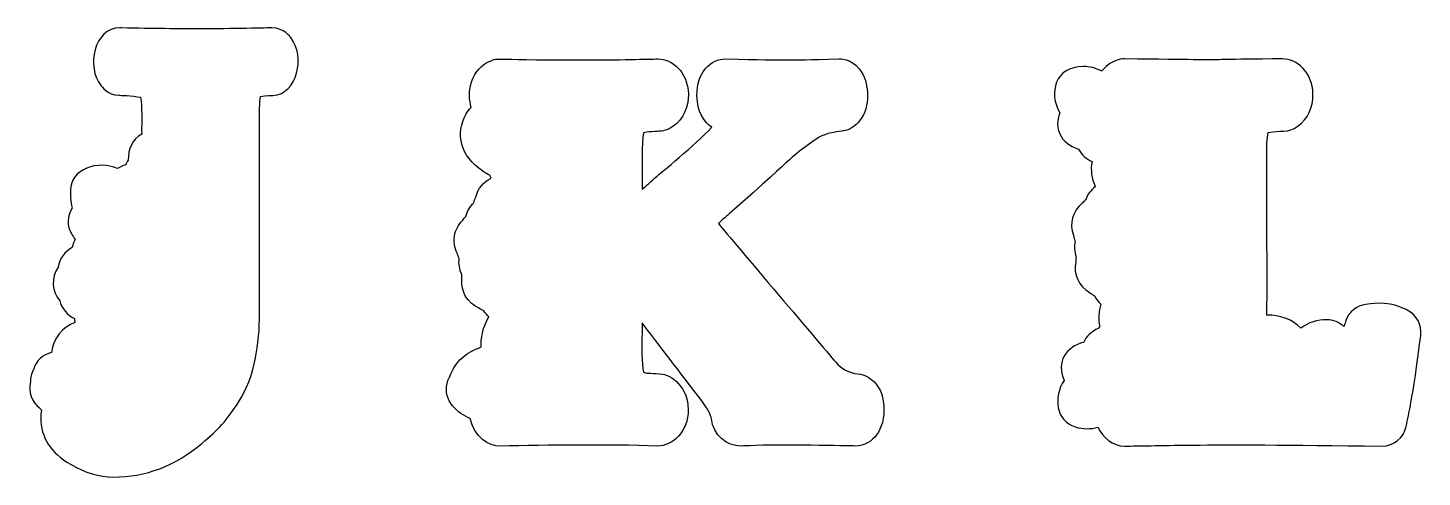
# Model space of a CAD drawing. Header units: millimetres. Extents: x -471 to 1551, y -2688 to 316.
# Drawn here: x 1091.7 to 1543.2, y 170.9 to 316.4 of the extents above; entities that cross this region are included whole.
import ezdxf

# ---------------------------------------------------------------- set-up
doc = ezdxf.new("R2010")
doc.units = ezdxf.units.MM
doc.header["$MEASUREMENT"] = 0
doc.layers.add('Layer 1', color=7, linetype='Continuous')

msp = doc.modelspace()

# ---------------------------------------------------------------- linework, layer by layer
at = {"layer": 'Layer 1', "color": 250}
for points, knots in [([(1171.0544, 294.5812), (1170.8517, 294.5627), (1168.7692, 294.5259), (1167.0368, 294.1942), (1167.0368, 294.1942), (1166.4102, 290.2871), (1166.8709, 287.0987), (1166.7235, 224.0143), (1166.7235, 224.0143), (1166.7235, 214.1729), (1165.2491, 203.41), (1159.923, 195.2273), (1159.923, 195.2273), (1156.0712, 189.3114), (1153.3989, 186.2521), (1147.999, 181.8105), (1147.999, 181.8105), (1139.503, 174.5677), (1129.8275, 170.9002), (1119.2673, 170.9002), (1119.2673, 170.9002), (1114.9548, 170.9002), (1110.2921, 172.3193), (1105.4451, 175.0837), (1105.4451, 175.0837), (1099.1053, 178.7328), (1095.8801, 183.7825), (1095.8801, 190.1223), (1095.8801, 190.1223), (1095.8801, 190.9516), (1095.9538, 191.781), (1096.1013, 192.6103), (1096.1013, 192.6103), (1095.8801, 192.8314), (1095.6774, 193.071), (1095.4931, 193.329), (1095.4931, 193.329), (1092.8761, 195.2457), (1091.6966, 198.5815), (1092.5628, 201.7514), (1092.5628, 201.7514), (1092.5075, 203.1336), (1092.8208, 204.479), (1093.4659, 205.6953), (1093.4659, 205.6953), (1094.2583, 208.5335), (1096.5621, 210.6529), (1099.3449, 211.2611), (1099.3449, 211.2611), (1099.8609, 216.0159), (1102.9756, 219.4623), (1106.901, 220.955), (1106.901, 220.955), (1106.8273, 221.3974), (1106.7904, 221.8581), (1106.7536, 222.3004), (1106.7536, 222.3004), (1104.4499, 223.4062), (1102.6991, 225.4888), (1101.9987, 228.032), (1101.9987, 228.032), (1099.437, 231.0913), (1099.2342, 235.5328), (1101.4827, 238.9239), (1101.4827, 238.9239), (1101.9803, 241.6699), (1103.6758, 243.9736), (1106.0348, 245.2821), (1106.0348, 245.2821), (1106.2744, 246.2589), (1106.4771, 246.996), (1106.9747, 247.8807), (1106.9747, 247.8807), (1106.5877, 248.452), (1106.256, 248.9864), (1105.8874, 249.5762), (1105.8874, 249.5762), (1104.2656, 252.1748), (1104.3578, 255.5474), (1106.0717, 258.0354), (1106.0717, 258.0354), (1105.4267, 260.2838), (1105.4451, 262.4217), (1105.4636, 263.7486), (1105.4636, 263.7486), (1105.5189, 270.8256), (1114.4941, 273.6821), (1120.7048, 270.8624), (1120.7048, 270.8624), (1121.5894, 271.3784), (1122.4556, 271.7655), (1123.3402, 272.0235), (1123.3402, 272.0235), (1123.5614, 272.5764), (1123.8378, 273.1293), (1124.188, 273.6269), (1124.188, 273.6269), (1124.188, 277.1285), (1125.4412, 280.3537), (1128.5558, 282.0308), (1128.5558, 282.0308), (1128.4821, 286.6013), (1128.7585, 290.8585), (1128.2056, 293.9547), (1128.2056, 293.9547), (1125.4596, 294.526), (1121.4051, 294.5813), (1121.2208, 294.5997), (1121.2208, 294.5997), (1117.4059, 294.7103), (1115.4892, 297.6222), (1115.3971, 297.6959), (1115.3971, 297.6959), (1110.5132, 303.8145), (1113.1671, 316.4388), (1121.4604, 316.4388), (1121.4604, 316.4388), (1121.4789, 316.4388), (1122.0317, 316.4203), (1122.0317, 316.4203), (1122.0317, 316.4203), (1132.2049, 316.2176), (1140.7746, 316.1254), (1147.5014, 316.1254), (1147.5014, 316.1254), (1157.1769, 316.1254), (1170.0224, 316.4388), (1170.7412, 316.4388), (1170.7412, 316.4388), (1174.722, 316.4388), (1176.7308, 313.3794), (1176.8045, 313.3057), (1176.8045, 313.3057), (1181.6882, 307.1133), (1178.9975, 294.9129), (1171.0544, 294.5812)], [0, 0, 0, 0, 0.02857143, 0.02857143, 0.02857143, 0.02857143, 0.05714286, 0.05714286, 0.05714286, 0.05714286, 0.08571429, 0.08571429, 0.08571429, 0.08571429, 0.11428571, 0.11428571, 0.11428571, 0.11428571, 0.14285714, 0.14285714, 0.14285714, 0.14285714, 0.17142857, 0.17142857, 0.17142857, 0.17142857, 0.2, 0.2, 0.2, 0.2, 0.22857143, 0.22857143, 0.22857143, 0.22857143, 0.25714286, 0.25714286, 0.25714286, 0.25714286, 0.28571429, 0.28571429, 0.28571429, 0.28571429, 0.31428571, 0.31428571, 0.31428571, 0.31428571, 0.34285714, 0.34285714, 0.34285714, 0.34285714, 0.37142857, 0.37142857, 0.37142857, 0.37142857, 0.4, 0.4, 0.4, 0.4, 0.42857143, 0.42857143, 0.42857143, 0.42857143, 0.45714286, 0.45714286, 0.45714286, 0.45714286, 0.48571429, 0.48571429, 0.48571429, 0.48571429, 0.51428571, 0.51428571, 0.51428571, 0.51428571, 0.54285714, 0.54285714, 0.54285714, 0.54285714, 0.57142857, 0.57142857, 0.57142857, 0.57142857, 0.6, 0.6, 0.6, 0.6, 0.62857143, 0.62857143, 0.62857143, 0.62857143, 0.65714286, 0.65714286, 0.65714286, 0.65714286, 0.68571429, 0.68571429, 0.68571429, 0.68571429, 0.71428571, 0.71428571, 0.71428571, 0.71428571, 0.74285714, 0.74285714, 0.74285714, 0.74285714, 0.77142857, 0.77142857, 0.77142857, 0.77142857, 0.8, 0.8, 0.8, 0.8, 0.82857143, 0.82857143, 0.82857143, 0.82857143, 0.85714286, 0.85714286, 0.85714286, 0.85714286, 0.88571429, 0.88571429, 0.88571429, 0.88571429, 0.91428571, 0.91428571, 0.91428571, 0.91428571, 0.94285714, 0.94285714, 0.94285714, 0.94285714, 1, 1, 1, 1]), ([(1365.6253, 201.8762), (1364.3536, 203.2031), (1362.7134, 204.0878), (1360.5387, 204.3274), (1360.5387, 204.3274), (1357.6268, 204.6591), (1355.0651, 206.0045), (1353.3143, 208.1423), (1353.3143, 208.1423), (1348.3198, 214.0767), (1317.3213, 250.512), (1315.3124, 253.1105), (1315.3124, 253.1105), (1316.2707, 253.9583), (1317.4503, 255.0088), (1318.8693, 256.2436), (1318.8693, 256.2436), (1343.2333, 277.5666), (1337.1884, 273.5305), (1346.3479, 279.9256), (1346.3479, 279.9256), (1348.6885, 281.5659), (1350.2365, 282.3399), (1355.2678, 283.0218), (1355.2678, 283.0218), (1355.2678, 283.0218), (1355.6548, 283.0771), (1355.6548, 283.0771), (1355.6548, 283.0771), (1357.8111, 283.372), (1359.7646, 284.533), (1361.0362, 286.2839), (1361.0362, 286.2839), (1361.0362, 286.2839), (1361.2758, 286.5972), (1361.2758, 286.5972), (1361.2758, 286.5972), (1362.8608, 288.7719), (1363.6164, 291.4258), (1363.6164, 294.6878), (1363.6164, 294.6878), (1363.6164, 298.171), (1362.7133, 300.9723), (1360.8704, 303.2207), (1360.8704, 303.2207), (1358.2718, 306.667), (1354.42, 306.3537), (1354.3647, 306.3722), (1354.3647, 306.3722), (1334.3686, 305.9667), (1340.8374, 305.9299), (1317.5608, 306.3722), (1317.5608, 306.3722), (1313.1377, 306.3722), (1308.2354, 302.2624), (1308.4013, 294.4666), (1308.4013, 294.4666), (1308.4381, 292.2551), (1308.7883, 288.9931), (1311.1658, 286.0996), (1311.1658, 286.0996), (1311.7187, 285.3624), (1312.419, 284.7358), (1313.193, 284.2382), (1313.193, 284.2382), (1307.9221, 278.5803), (1296.3667, 269.2365), (1295.132, 268.1307), (1295.132, 268.1307), (1293.5286, 266.6932), (1292.0358, 265.3662), (1290.6535, 264.1684), (1290.6535, 264.1684), (1290.6167, 270.545), (1290.4509, 279.3912), (1291.0959, 282.4874), (1291.0959, 282.4874), (1291.7409, 282.7639), (1295.9797, 282.9297), (1296.3483, 282.9482), (1296.3483, 282.9482), (1297.9332, 283.0403), (1299.4445, 283.6116), (1300.6977, 284.57), (1300.6977, 284.57), (1303.9413, 286.9105), (1305.6921, 290.5965), (1305.6, 294.9458), (1305.6, 294.9458), (1305.4525, 302.1518), (1300.3107, 306.3722), (1295.7401, 306.3722), (1295.7401, 306.3722), (1295.7401, 306.3722), (1295.6295, 306.3722), (1295.6295, 306.3722), (1295.6295, 306.3722), (1293.2336, 306.3353), (1283.079, 306.0404), (1270.3625, 306.0404), (1270.3625, 306.0404), (1239.2349, 306.0404), (1245.0033, 307.1462), (1240.3591, 305.1926), (1240.3591, 305.1926), (1234.8488, 302.0595), (1233.9089, 295.3696), (1235.2911, 290.6885), (1235.2911, 290.6885), (1234.6276, 290.0803), (1234.0747, 289.3615), (1233.6324, 288.5691), (1233.6324, 288.5691), (1230.1124, 282.0819), (1231.642, 274.968), (1239.0138, 270.0105), (1239.0138, 270.0105), (1239.8063, 269.476), (1240.5988, 269.0337), (1241.3912, 268.6467), (1241.3912, 268.6467), (1241.5018, 268.3334), (1241.6124, 268.0385), (1241.6861, 267.7436), (1241.6861, 267.7436), (1239.2534, 266.5825), (1237.4104, 264.3895), (1236.7654, 261.5881), (1236.7654, 261.5881), (1236.4889, 260.9984), (1236.2677, 260.3902), (1236.1203, 259.7636), (1236.1203, 259.7636), (1234.8303, 258.5841), (1233.9273, 257.0544), (1233.5218, 255.3405), (1233.5218, 255.3405), (1233.1716, 254.9719), (1232.8399, 254.548), (1232.545, 254.1057), (1232.545, 254.1057), (1231.1444, 252.7603), (1230.2045, 251.0095), (1229.8727, 249.1113), (1229.8727, 249.1113), (1229.5409, 247.213), (1229.8542, 245.2226), (1230.7389, 243.4902), (1230.7389, 243.4902), (1230.9047, 242.8636), (1231.1259, 242.2555), (1231.4023, 241.6842), (1231.4023, 241.6842), (1231.1627, 239.9518), (1231.4392, 238.1825), (1232.2316, 236.616), (1232.2316, 236.616), (1232.1948, 236.0816), (1232.2132, 235.5471), (1232.2685, 235.0126), (1232.2685, 235.0126), (1231.8262, 230.9582), (1234.1114, 227.2907), (1237.6868, 225.7426), (1237.6868, 225.7426), (1238.2213, 225.3556), (1238.7741, 225.0238), (1239.3824, 224.7658), (1239.3824, 224.7658), (1239.8247, 224.0655), (1240.3776, 223.4204), (1240.9858, 222.8676), (1240.9858, 222.8676), (1239.0691, 219.7898), (1238.2582, 215.3483), (1238.5346, 213.0814), (1238.5346, 213.0814), (1233.4112, 211.1463), (1230.5545, 208.8979), (1228.1956, 203.3137), (1228.1956, 203.3137), (1228.085, 203.0741), (1228.0666, 203.0004), (1228.0481, 202.9636), (1228.0481, 202.9636), (1227.8823, 202.595), (1227.6243, 202.0053), (1227.44, 201.1943), (1227.44, 201.1943), (1226.8871, 198.6695), (1227.5506, 195.9788), (1229.2277, 194.0068), (1229.2277, 194.0068), (1230.8311, 192.1269), (1232.803, 190.7263), (1234.9593, 189.9154), (1234.9593, 189.9154), (1236.1019, 183.9257), (1241.1148, 180.7558), (1244.5796, 180.977), (1244.5796, 180.977), (1244.5796, 180.977), (1244.5796, 180.977), (1244.5796, 180.977), (1244.5796, 180.977), (1260.6502, 181.2718), (1279.0429, 181.5115), (1295.7586, 180.977), (1295.7586, 180.977), (1300.2923, 180.977), (1305.6921, 185.4554), (1305.5447, 192.8825), (1305.5447, 192.8825), (1305.3973, 199.9226), (1300.5318, 204.1246), (1296.2747, 204.3826), (1296.2747, 204.3826), (1293.1048, 204.5669), (1291.7962, 204.5669), (1291.0406, 204.8618), (1291.0406, 204.8618), (1290.4325, 207.5893), (1290.5799, 212.8418), (1290.6168, 220.9139), (1290.6168, 220.9139), (1295.5928, 214.3714), (1300.7162, 207.5893), (1308.899, 197.0292), (1308.899, 197.0292), (1311.9767, 193.0852), (1312.9535, 190.671), (1313.0456, 189.9337), (1313.0456, 189.9337), (1313.7091, 184.3496), (1317.9295, 180.9769), (1322.758, 180.9769), (1322.758, 180.9769), (1323.8269, 180.9769), (1324.5641, 181.0138), (1325.4855, 181.0691), (1325.4855, 181.0691), (1335.5112, 181.5851), (1357.2029, 180.9769), (1359.7646, 180.9769), (1359.7646, 180.9769), (1364.0587, 180.9769), (1368.9241, 184.6997), (1368.9241, 192.6982), (1368.9241, 192.6982), (1368.961, 196.7159), (1367.8921, 199.6462), (1365.6253, 201.8762)], [0, 0, 0, 0, 0.015625, 0.015625, 0.015625, 0.015625, 0.03125, 0.03125, 0.03125, 0.03125, 0.046875, 0.046875, 0.046875, 0.046875, 0.0625, 0.0625, 0.0625, 0.0625, 0.078125, 0.078125, 0.078125, 0.078125, 0.09375, 0.09375, 0.09375, 0.09375, 0.109375, 0.109375, 0.109375, 0.109375, 0.125, 0.125, 0.125, 0.125, 0.140625, 0.140625, 0.140625, 0.140625, 0.15625, 0.15625, 0.15625, 0.15625, 0.171875, 0.171875, 0.171875, 0.171875, 0.1875, 0.1875, 0.1875, 0.1875, 0.203125, 0.203125, 0.203125, 0.203125, 0.21875, 0.21875, 0.21875, 0.21875, 0.234375, 0.234375, 0.234375, 0.234375, 0.25, 0.25, 0.25, 0.25, 0.265625, 0.265625, 0.265625, 0.265625, 0.28125, 0.28125, 0.28125, 0.28125, 0.296875, 0.296875, 0.296875, 0.296875, 0.3125, 0.3125, 0.3125, 0.3125, 0.328125, 0.328125, 0.328125, 0.328125, 0.34375, 0.34375, 0.34375, 0.34375, 0.359375, 0.359375, 0.359375, 0.359375, 0.375, 0.375, 0.375, 0.375, 0.390625, 0.390625, 0.390625, 0.390625, 0.40625, 0.40625, 0.40625, 0.40625, 0.421875, 0.421875, 0.421875, 0.421875, 0.4375, 0.4375, 0.4375, 0.4375, 0.453125, 0.453125, 0.453125, 0.453125, 0.46875, 0.46875, 0.46875, 0.46875, 0.484375, 0.484375, 0.484375, 0.484375, 0.5, 0.5, 0.5, 0.5, 0.515625, 0.515625, 0.515625, 0.515625, 0.53125, 0.53125, 0.53125, 0.53125, 0.546875, 0.546875, 0.546875, 0.546875, 0.5625, 0.5625, 0.5625, 0.5625, 0.578125, 0.578125, 0.578125, 0.578125, 0.59375, 0.59375, 0.59375, 0.59375, 0.609375, 0.609375, 0.609375, 0.609375, 0.625, 0.625, 0.625, 0.625, 0.640625, 0.640625, 0.640625, 0.640625, 0.65625, 0.65625, 0.65625, 0.65625, 0.671875, 0.671875, 0.671875, 0.671875, 0.6875, 0.6875, 0.6875, 0.6875, 0.703125, 0.703125, 0.703125, 0.703125, 0.71875, 0.71875, 0.71875, 0.71875, 0.734375, 0.734375, 0.734375, 0.734375, 0.75, 0.75, 0.75, 0.75, 0.765625, 0.765625, 0.765625, 0.765625, 0.78125, 0.78125, 0.78125, 0.78125, 0.796875, 0.796875, 0.796875, 0.796875, 0.8125, 0.8125, 0.8125, 0.8125, 0.828125, 0.828125, 0.828125, 0.828125, 0.84375, 0.84375, 0.84375, 0.84375, 0.859375, 0.859375, 0.859375, 0.859375, 0.875, 0.875, 0.875, 0.875, 0.890625, 0.890625, 0.890625, 0.890625, 0.90625, 0.90625, 0.90625, 0.90625, 0.921875, 0.921875, 0.921875, 0.921875, 0.9375, 0.9375, 0.9375, 0.9375, 0.953125, 0.953125, 0.953125, 0.953125, 0.96875, 0.96875, 0.96875, 0.96875, 1, 1, 1, 1]), ([(1542.8017, 216.8084), (1540.2768, 196.1304), (1538.4523, 189.4221), (1538.0838, 187.2842), (1538.0838, 187.2842), (1537.3097, 183.6167), (1534.0477, 180.9444), (1530.288, 180.9444), (1530.288, 180.9444), (1467.738, 181.8106), (1457.3621, 180.9629), (1446.8019, 180.9629), (1446.8019, 180.9629), (1443.0791, 180.9629), (1439.7618, 183.7826), (1438.2322, 187.063), (1438.2322, 187.063), (1435.9285, 186.418), (1433.4036, 186.3996), (1430.9156, 187.1552), (1430.9156, 187.1552), (1424.5389, 189.0719), (1423.8202, 196.7755), (1427.2665, 202.2491), (1427.2665, 202.2491), (1424.6863, 208.3861), (1427.9115, 212.9935), (1433.6431, 214.6706), (1433.6431, 214.6706), (1434.4356, 216.4214), (1435.8547, 217.9695), (1438.5823, 219.1858), (1438.5823, 219.1858), (1438.6559, 219.3517), (1438.7481, 219.5176), (1438.8403, 219.6835), (1438.8403, 219.6835), (1438.3058, 222.0977), (1438.4348, 224.6042), (1439.2273, 226.9263), (1439.2273, 226.9263), (1438.3795, 227.6819), (1437.6792, 228.585), (1437.1632, 229.617), (1437.1632, 229.617), (1436.5919, 229.9303), (1436.0574, 230.3173), (1435.5598, 230.7596), (1435.5598, 230.7596), (1432.0581, 232.6763), (1430.2336, 236.6571), (1431.0814, 240.5826), (1431.0814, 240.5826), (1431.0814, 241.1171), (1431.1182, 241.6515), (1431.192, 242.1675), (1431.192, 242.1675), (1430.5838, 243.7893), (1430.4732, 245.5955), (1430.8602, 247.2909), (1430.8602, 247.2909), (1430.6206, 247.9176), (1430.4547, 248.581), (1430.3442, 249.2445), (1430.3442, 249.2445), (1428.8883, 252.9673), (1430.0494, 257.1324), (1433.1639, 259.6019), (1433.1639, 259.6019), (1433.4957, 260.0258), (1433.8827, 260.4129), (1434.2882, 260.763), (1434.2882, 260.763), (1434.8595, 262.4217), (1435.9284, 263.8592), (1437.3475, 264.9097), (1437.3475, 264.9097), (1437.3659, 264.965), (1437.3843, 265.0203), (1437.4028, 265.0755), (1437.4028, 265.0755), (1436.168, 267.6004), (1435.7994, 270.4201), (1436.3523, 273.1661), (1436.3523, 273.1661), (1434.4356, 274.0692), (1432.9244, 275.2855), (1431.9845, 277.1653), (1431.9845, 277.1653), (1426.0318, 279.082), (1423.9676, 283.8553), (1425.9212, 288.9234), (1425.9212, 288.9234), (1422.1431, 295.3922), (1424.3178, 303.9067), (1433.5326, 303.9067), (1433.5326, 303.9067), (1435.5415, 303.9067), (1437.5319, 303.4275), (1439.3195, 302.4876), (1439.3195, 302.4876), (1439.4116, 302.5429), (1439.5222, 302.5982), (1439.6328, 302.6534), (1439.6328, 302.6534), (1442.9133, 306.6527), (1446.8572, 306.3762), (1446.8941, 306.3946), (1446.8941, 306.3946), (1493.5763, 305.8417), (1459.0761, 306.0998), (1498.0178, 306.3946), (1498.0178, 306.3946), (1498.0178, 306.3946), (1498.0546, 306.3946), (1498.0546, 306.3946), (1498.0546, 306.3946), (1502.533, 306.3946), (1507.7486, 302.3032), (1507.896, 294.9867), (1507.896, 294.9867), (1507.9882, 290.6373), (1506.2373, 286.9514), (1502.9938, 284.6109), (1502.9938, 284.6109), (1499.8608, 282.2335), (1497.2253, 283.3392), (1493.521, 282.5836), (1493.521, 282.5836), (1493.4841, 282.5652), (1493.4103, 282.5468), (1493.392, 282.5283), (1493.392, 282.5283), (1492.5442, 278.7318), (1493.0971, 274.6589), (1493.0049, 223.3324), (1493.0049, 223.3324), (1497.0779, 223.4799), (1501.0034, 222.1713), (1503.9337, 219.2042), (1503.9337, 219.2042), (1506.4033, 221.0103), (1509.4994, 221.858), (1512.3744, 221.858), (1512.3744, 221.858), (1514.4755, 221.858), (1516.4659, 221.0656), (1517.9586, 219.6649), (1517.9586, 219.6649), (1518.2535, 220.6233), (1518.3272, 221.0656), (1518.5299, 221.6369), (1518.5299, 221.6369), (1519.5252, 224.4197), (1522.0684, 226.4654), (1524.9988, 226.8524), (1524.9988, 226.8524), (1524.9988, 226.8524), (1524.9988, 226.8524), (1524.9988, 226.8524), (1524.9988, 226.8524), (1525.6991, 226.9814), (1527.1918, 227.2211), (1529.1454, 227.2211), (1529.1454, 227.2211), (1534.6743, 227.2211), (1537.9363, 225.1754), (1538.3602, 225.028), (1538.3602, 225.028), (1541.4748, 223.4984), (1543.244, 220.2179), (1542.8017, 216.8084)], [0, 0, 0, 0, 0.02272727, 0.02272727, 0.02272727, 0.02272727, 0.04545455, 0.04545455, 0.04545455, 0.04545455, 0.06818182, 0.06818182, 0.06818182, 0.06818182, 0.09090909, 0.09090909, 0.09090909, 0.09090909, 0.11363636, 0.11363636, 0.11363636, 0.11363636, 0.13636364, 0.13636364, 0.13636364, 0.13636364, 0.15909091, 0.15909091, 0.15909091, 0.15909091, 0.18181818, 0.18181818, 0.18181818, 0.18181818, 0.20454545, 0.20454545, 0.20454545, 0.20454545, 0.22727273, 0.22727273, 0.22727273, 0.22727273, 0.25, 0.25, 0.25, 0.25, 0.27272727, 0.27272727, 0.27272727, 0.27272727, 0.29545455, 0.29545455, 0.29545455, 0.29545455, 0.31818182, 0.31818182, 0.31818182, 0.31818182, 0.34090909, 0.34090909, 0.34090909, 0.34090909, 0.36363636, 0.36363636, 0.36363636, 0.36363636, 0.38636364, 0.38636364, 0.38636364, 0.38636364, 0.40909091, 0.40909091, 0.40909091, 0.40909091, 0.43181818, 0.43181818, 0.43181818, 0.43181818, 0.45454545, 0.45454545, 0.45454545, 0.45454545, 0.47727273, 0.47727273, 0.47727273, 0.47727273, 0.5, 0.5, 0.5, 0.5, 0.52272727, 0.52272727, 0.52272727, 0.52272727, 0.54545455, 0.54545455, 0.54545455, 0.54545455, 0.56818182, 0.56818182, 0.56818182, 0.56818182, 0.59090909, 0.59090909, 0.59090909, 0.59090909, 0.61363636, 0.61363636, 0.61363636, 0.61363636, 0.63636364, 0.63636364, 0.63636364, 0.63636364, 0.65909091, 0.65909091, 0.65909091, 0.65909091, 0.68181818, 0.68181818, 0.68181818, 0.68181818, 0.70454545, 0.70454545, 0.70454545, 0.70454545, 0.72727273, 0.72727273, 0.72727273, 0.72727273, 0.75, 0.75, 0.75, 0.75, 0.77272727, 0.77272727, 0.77272727, 0.77272727, 0.79545455, 0.79545455, 0.79545455, 0.79545455, 0.81818182, 0.81818182, 0.81818182, 0.81818182, 0.84090909, 0.84090909, 0.84090909, 0.84090909, 0.86363636, 0.86363636, 0.86363636, 0.86363636, 0.88636364, 0.88636364, 0.88636364, 0.88636364, 0.90909091, 0.90909091, 0.90909091, 0.90909091, 0.93181818, 0.93181818, 0.93181818, 0.93181818, 0.95454545, 0.95454545, 0.95454545, 0.95454545, 1, 1, 1, 1])]:
    msp.add_open_spline(points, degree=3, knots=knots, dxfattribs=at)

doc.saveas('drawing.dxf')
